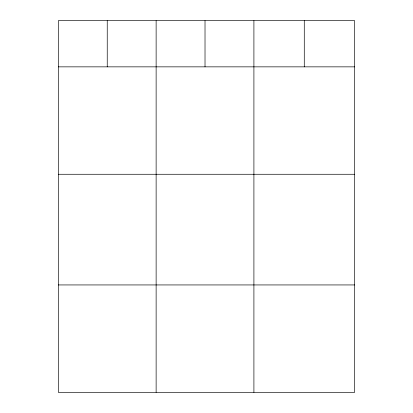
<?xml version="1.0" encoding="UTF-8"?>
<svg xmlns="http://www.w3.org/2000/svg" width="413" height="413" viewBox="0 0 413 413"><rect width="100%" height="100%" fill="white"/><g stroke="black" fill="none" stroke-linecap="round" stroke-linejoin="round"><path stroke-width="0.62" d="M354.648 66.854L354.648 392.35L58.352 392.35L58.352 20.65L354.648 20.65L354.648 66.854L58.352 66.854M58.352 174.271L354.648 174.271M58.352 284.939L354.648 284.939M304.278 20.65L304.278 66.854M253.907 20.65L253.907 392.35M205.018 20.65L205.018 66.854M156.129 20.65L156.129 392.35M107.241 20.65L107.241 66.854"/></g></svg>
